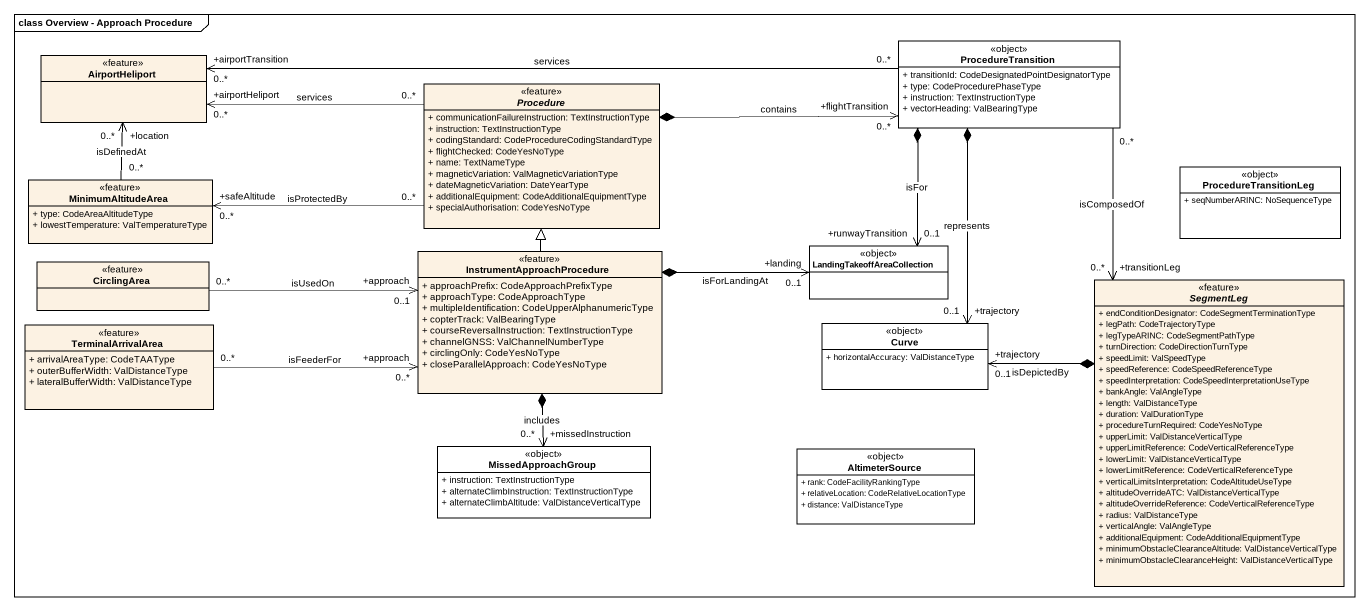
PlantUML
@startuml
mainframe class Overview - Approach Procedure
hide circle
hide empty members
skinparam classAttributeIconSize 0
class ProcedureTransition <<object>> #FFFFFF {
  + transitionId: CodeDesignatedPointDesignatorType
  + type: CodeProcedurePhaseType
  + instruction: TextInstructionType
  + vectorHeading: ValBearingType
}
class AirportHeliport <<feature>>
abstract class Procedure <<feature>> {
  + communicationFailureInstruction: TextInstructionType
  + instruction: TextInstructionType
  + codingStandard: CodeProcedureCodingStandardType
  + flightChecked: CodeYesNoType
  + name: TextNameType
  + magneticVariation: ValMagneticVariationType
  + dateMagneticVariation: DateYearType
  + additionalEquipment: CodeAdditionalEquipmentType
  + specialAuthorisation: CodeYesNoType
}
class ProcedureTransitionLeg <<object>> #FFFFFF {
  + seqNumberARINC: NoSequenceType
}
class MinimumAltitudeArea <<feature>> {
  + type: CodeAreaAltitudeType
  + lowestTemperature: ValTemperatureType
}
class LandingTakeoffAreaCollection <<object>> #FFFFFF
class CirclingArea <<feature>>
class InstrumentApproachProcedure <<feature>> {
  + approachPrefix: CodeApproachPrefixType
  + approachType: CodeApproachType
  + multipleIdentification: CodeUpperAlphanumericType
  + copterTrack: ValBearingType
  + courseReversalInstruction: TextInstructionType
  + channelGNSS: ValChannelNumberType
  + circlingOnly: CodeYesNoType
  + closeParallelApproach: CodeYesNoType
}
abstract class SegmentLeg <<feature>> {
  + endConditionDesignator: CodeSegmentTerminationType
  + legPath: CodeTrajectoryType
  + legTypeARINC: CodeSegmentPathType
  + turnDirection: CodeDirectionTurnType
  + speedLimit: ValSpeedType
  + speedReference: CodeSpeedReferenceType
  + speedInterpretation: CodeSpeedInterpretationUseType
  + bankAngle: ValAngleType
  + length: ValDistanceType
  + duration: ValDurationType
  + procedureTurnRequired: CodeYesNoType
  + upperLimit: ValDistanceVerticalType
  + upperLimitReference: CodeVerticalReferenceType
  + lowerLimit: ValDistanceVerticalType
  + lowerLimitReference: CodeVerticalReferenceType
  + verticalLimitsInterpretation: CodeAltitudeUseType
  + altitudeOverrideATC: ValDistanceVerticalType
  + altitudeOverrideReference: CodeVerticalReferenceType
  + radius: ValDistanceType
  + verticalAngle: ValAngleType
  + additionalEquipment: CodeAdditionalEquipmentType
  + minimumObstacleClearanceAltitude: ValDistanceVerticalType
  + minimumObstacleClearanceHeight: ValDistanceVerticalType
}
class TerminalArrivalArea <<feature>> {
  + arrivalAreaType: CodeTAAType
  + outerBufferWidth: ValDistanceType
  + lateralBufferWidth: ValDistanceType
}
class Curve <<object>> #FFFFFF {
  + horizontalAccuracy: ValDistanceType
}
class MissedApproachGroup <<object>> #FFFFFF {
  + instruction: TextInstructionType
  + alternateClimbInstruction: TextInstructionType
  + alternateClimbAltitude: ValDistanceVerticalType
}
class AltimeterSource <<object>> #FFFFFF {
  + rank: CodeFacilityRankingType
  + relativeLocation: CodeRelativeLocationType
  + distance: ValDistanceType
}
ProcedureTransition "0..*" -left-> "+airportTransition\n0..*" AirportHeliport : services
ProcedureTransition *--> "+runwayTransition\n0..1" LandingTakeoffAreaCollection : isFor
ProcedureTransition "0..*" --> "+transitionLeg\n0..*" SegmentLeg : isComposedOf
ProcedureTransition *--> "+trajectory\n0..1" Curve : represents
Procedure *-right-> "+flightTransition\n0..*" ProcedureTransition : contains
Procedure "0..*" -left-> "+airportHeliport\n0..*" AirportHeliport : services
Procedure "0..*" -left-> "+safeAltitude\n0..*" MinimumAltitudeArea : isProtectedBy
MinimumAltitudeArea "0..*" -up-> "+location\n0..*" AirportHeliport : isDefinedAt
CirclingArea "0..*" -right-> "+approach\n0..1" InstrumentApproachProcedure : isUsedOn
InstrumentApproachProcedure -up-|> Procedure
InstrumentApproachProcedure *-right-> "+landing\n0..1" LandingTakeoffAreaCollection : isForLandingAt
InstrumentApproachProcedure *--> "+missedInstruction\n0..*" MissedApproachGroup : includes
SegmentLeg *-left-> "+trajectory\n0..1" Curve : isDepictedBy
TerminalArrivalArea "0..*" -right-> "+approach\n0..*" InstrumentApproachProcedure : isFeederFor
@enduml
